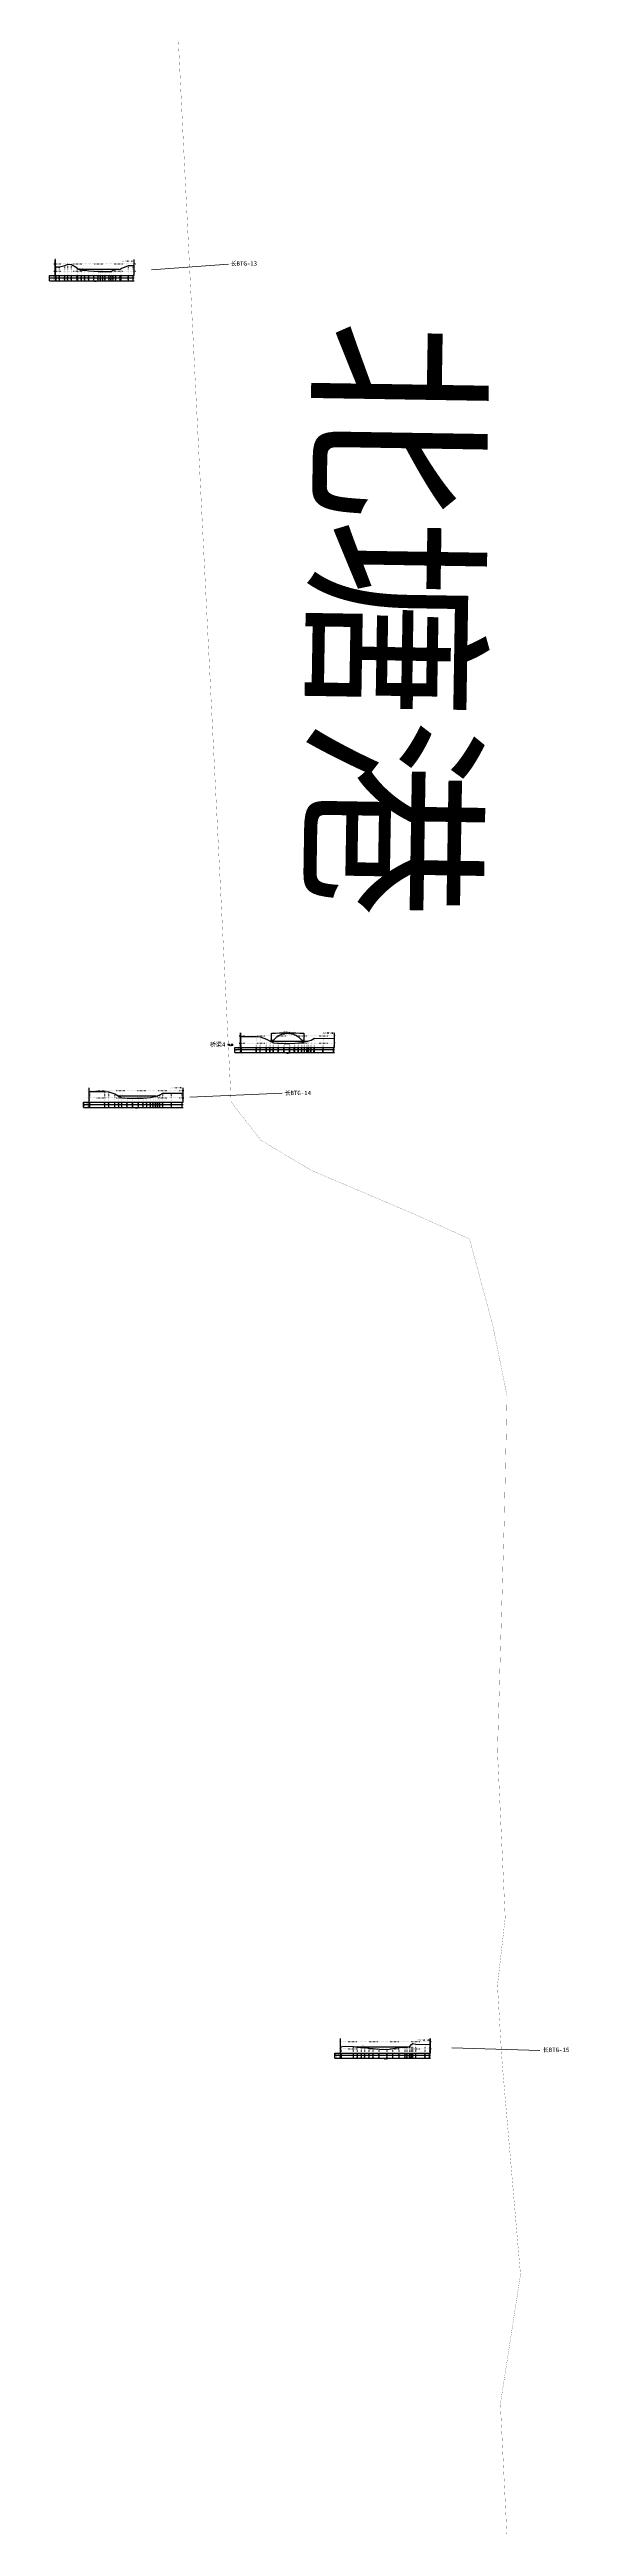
# Model space of a CAD drawing. Extents: x 490868 to 492093, y 3431194 to 3444784.
# Drawn here: x 491153 to 491508, y 3436290 to 3437989 of the extents above; entities that cross this region are included whole.
import ezdxf
from ezdxf.enums import TextEntityAlignment as Align

# ---------------------------------------------------------------- set-up
doc = ezdxf.new("R2010")
doc.units = 0
doc.header["$LTSCALE"] = 0.5
doc.linetypes.add('X4', pattern=[1.6, 0, -1.6])
doc.layers.get('0').update_dxf_attribs({"linetype": 'CONTINUOUS'})
for name, color, linetype in [('DMX', 1, 'CONTINUOUS'), ('zdm1', 2, 'CONTINUOUS'), ('ZDMT5', 3, 'CONTINUOUS'), ('断面线', 7, 'CONTINUOUS'), ('桥梁', 7, 'CONTINUOUS'), ('水位', 4, 'CONTINUOUS'), ('水工建筑物', 7, 'CONTINUOUS'), ('河道名称', 7, 'CONTINUOUS')]:
    doc.layers.add(name, color=color, linetype=linetype)
doc.layers.add('县级河道', color=12, linetype='CONTINUOUS', lineweight=60)
doc.layers.add('断面号', color=7, linetype='CONTINUOUS', lineweight=30)
doc.styles.add('HZ', font='rs.shx', dxfattribs={"width": 0.8, "bigfont": 'hztxt.shx'})
doc.styles.add('stxt', font='txt.shx', dxfattribs={"width": 0.8, "bigfont": 'hztxt.shx'})
doc.styles.add('宋体', font='')
doc.styles.add('微软雅黑', font='msyh.ttf')
doc.styles.get('宋体').set_extended_font_data('SimSun')

# ---------------------------------------------------------------- blocks, each defined once
blk = doc.blocks.new('0806042')
blk.add_lwpolyline([(-0.1, 0, 0.2, 0.2, 1), (0.1, 0, 0.2, 0.2, 1)], format="xyseb", close=True)

msp = doc.modelspace()

# ---------------------------------------------------------------- linework, layer by layer
at = {"layer": 'DMX', "linetype": 'Continuous', "flags": 128}
for points in [[(491157.3, 3437839.8), (491159.6, 3437839.7), (491163.2, 3437840.8), (491165.2, 3437841.7), (491167.9, 3437841.3), (491171.8, 3437839.1), (491172.2, 3437838.1), (491174.6, 3437837.5), (491176.9, 3437837.4), (491179.7, 3437837), (491183.2, 3437836.8), (491186.2, 3437836.7), (491187.6, 3437836.7), (491189.4, 3437836.7), (491191, 3437836.7), (491193.7, 3437836.7), (491195, 3437836.7), (491196.4, 3437837.6), (491198.3, 3437838), (491201.2, 3437838.2), (491201.9, 3437838.7), (491206.9, 3437840.6), (491210.2, 3437840.7)], [(491284.4, 3437311.9), (491294.6, 3437311.8), (491297.3, 3437311.6), (491301.5, 3437310.1), (491304.1, 3437308.6), (491306.3, 3437307.5), (491309.8, 3437307.3), (491313.7, 3437307.2), (491317.6, 3437307.2), (491320.9, 3437307.3), (491323.5, 3437307.5), (491325.9, 3437307.7), (491327.7, 3437308.2), (491329.4, 3437308.6), (491330.6, 3437309), (491332.2, 3437309.5), (491334.4, 3437310.7), (491340.4, 3437310.6), (491347.7, 3437310.8)], [(491180.5, 3437274.2), (491190.7, 3437274.1), (491193.4, 3437274), (491197.6, 3437272.5), (491200.2, 3437271), (491202.4, 3437269.9), (491205.9, 3437269.6), (491209.8, 3437269.5), (491213.7, 3437269.6), (491217, 3437269.6), (491219.6, 3437269.9), (491222, 3437270.1), (491223.8, 3437270.6), (491225.5, 3437270.9), (491226.7, 3437271.3), (491228.3, 3437271.9), (491230.5, 3437273), (491236.4, 3437273), (491243.8, 3437273.1)], [(491352.9, 3436619.5), (491361.3, 3436619.3), (491363.9, 3436618.8), (491366.7, 3436618.6), (491369, 3436618.5), (491372.1, 3436618.1), (491374.8, 3436617.8), (491378.9, 3436617.4), (491384.3, 3436617.2), (491388.3, 3436617.8), (491392.6, 3436618.6), (491396.6, 3436618.7), (491398.1, 3436618.8), (491399.8, 3436619.2), (491401, 3436620.6), (491401.9, 3436621.3), (491404.1, 3436620.9), (491410.5, 3436620.5), (491413.5, 3436620.7)]]:
    msp.add_lwpolyline(points, dxfattribs=at)
at = {"layer": 'zdm1', "linetype": 'Continuous'}
for p, q in [((491152.8, 3437833.8), (491157.3, 3437833.8)), ((491152.8, 3437830.3), (491152.8, 3437833.8)), ((491152.8, 3437832.3), (491210.7, 3437832.3)), ((491156.7, 3437833.8), (491156.7, 3437844.8)), ((491156.8, 3437833.8), (491156.8, 3437844.8)), ((491156.8, 3437830.3), (491156.8, 3437833.8)), ((491157.3, 3437833.8), (491210.7, 3437833.8)), ((491210.7, 3437833.8), (491210.7, 3437844.8)), ((491210.8, 3437833.8), (491210.8, 3437844.8)), ((491152.8, 3437830.3), (491210.7, 3437830.3)), ((491279.9, 3437304.4), (491284.4, 3437304.4)), ((491279.9, 3437300.9), (491279.9, 3437304.4)), ((491283.8, 3437304.4), (491283.8, 3437314.4)), ((491283.9, 3437304.4), (491283.9, 3437314.4)), ((491283.9, 3437300.9), (491283.9, 3437304.4)), ((491284.4, 3437304.4), (491348.2, 3437304.4)), ((491348.2, 3437304.4), (491348.2, 3437314.4)), ((491348.3, 3437304.4), (491348.3, 3437314.4)), ((491279.9, 3437302.9), (491348.2, 3437302.9)), ((491279.9, 3437300.9), (491348.2, 3437300.9)), ((491179.9, 3437266.8), (491179.9, 3437276.8)), ((491180, 3437266.8), (491180, 3437276.8)), ((491244.3, 3437266.8), (491244.3, 3437276.8)), ((491244.4, 3437266.8), (491244.4, 3437276.8)), ((491176, 3437266.8), (491180.5, 3437266.8)), ((491176, 3437263.3), (491176, 3437266.8)), ((491176, 3437265.3), (491244.3, 3437265.3)), ((491176, 3437263.3), (491244.3, 3437263.3)), ((491180, 3437263.3), (491180, 3437266.8)), ((491180.5, 3437266.8), (491244.3, 3437266.8)), ((491352.3, 3436614.7), (491352.3, 3436624.7)), ((491352.4, 3436614.7), (491352.4, 3436624.7)), ((491413.9, 3436614.7), (491413.9, 3436624.7)), ((491414, 3436614.7), (491414, 3436624.7)), ((491348.4, 3436614.7), (491352.9, 3436614.7)), ((491348.4, 3436611.2), (491348.4, 3436614.7)), ((491348.4, 3436613.2), (491414, 3436613.2)), ((491348.4, 3436611.2), (491414, 3436611.2)), ((491352.4, 3436611.2), (491352.4, 3436614.7)), ((491352.9, 3436614.7), (491414, 3436614.7))]:
    msp.add_line(p, q, dxfattribs=at)
at = {"layer": 'zdm1', "linetype": 'X4'}
for p, q in [((491155.8, 3437841.8), (491211.7, 3437841.8)), ((491155.8, 3437836.8), (491211.7, 3437836.8)), ((491282.9, 3437312.4), (491349.2, 3437312.4)), ((491282.9, 3437307.4), (491349.2, 3437307.4)), ((491179, 3437274.8), (491245.3, 3437274.8)), ((491179, 3437269.8), (491245.3, 3437269.8)), ((491351.4, 3436622.7), (491415, 3436622.7)), ((491351.4, 3436617.7), (491415, 3436617.7))]:
    msp.add_line(p, q, dxfattribs=at)
at = {"layer": 'zdm1', "linetype": 'Continuous', "flags": 128}
for points in [[(491156.8, 3437844.8, 0.1, 0.1, 0), (491156.8, 3437845.8, 0.1, 0.1, 0)], [(491156.8, 3437842.8, 0.1, 0.1, 0), (491156.8, 3437843.8, 0.1, 0.1, 0)], [(491156.8, 3437840.8, 0.1, 0.1, 0), (491156.8, 3437841.8, 0.1, 0.1, 0)], [(491156.8, 3437838.8, 0.1, 0.1, 0), (491156.8, 3437839.8, 0.1, 0.1, 0)], [(491156.8, 3437836.8, 0.1, 0.1, 0), (491156.8, 3437837.8, 0.1, 0.1, 0)], [(491156.8, 3437834.8, 0.1, 0.1, 0), (491156.8, 3437835.8, 0.1, 0.1, 0)], [(491210.7, 3437844.8, 0.1, 0.1, 0), (491210.7, 3437845.8, 0.1, 0.1, 0)], [(491210.7, 3437842.8, 0.1, 0.1, 0), (491210.7, 3437843.8, 0.1, 0.1, 0)], [(491210.7, 3437840.8, 0.1, 0.1, 0), (491210.7, 3437841.8, 0.1, 0.1, 0)], [(491210.7, 3437838.8, 0.1, 0.1, 0), (491210.7, 3437839.8, 0.1, 0.1, 0)], [(491210.7, 3437836.8, 0.1, 0.1, 0), (491210.7, 3437837.8, 0.1, 0.1, 0)], [(491210.7, 3437834.8, 0.1, 0.1, 0), (491210.7, 3437835.8, 0.1, 0.1, 0)], [(491283.9, 3437313.4, 0.1, 0.1, 0), (491283.9, 3437314.4, 0.1, 0.1, 0)], [(491283.9, 3437311.4, 0.1, 0.1, 0), (491283.9, 3437312.4, 0.1, 0.1, 0)], [(491283.9, 3437309.4, 0.1, 0.1, 0), (491283.9, 3437310.4, 0.1, 0.1, 0)], [(491283.9, 3437307.4, 0.1, 0.1, 0), (491283.9, 3437308.4, 0.1, 0.1, 0)], [(491283.9, 3437305.4, 0.1, 0.1, 0), (491283.9, 3437306.4, 0.1, 0.1, 0)], [(491348.2, 3437313.4, 0.1, 0.1, 0), (491348.2, 3437314.4, 0.1, 0.1, 0)], [(491348.2, 3437311.4, 0.1, 0.1, 0), (491348.2, 3437312.4, 0.1, 0.1, 0)], [(491348.2, 3437309.4, 0.1, 0.1, 0), (491348.2, 3437310.4, 0.1, 0.1, 0)], [(491348.2, 3437307.4, 0.1, 0.1, 0), (491348.2, 3437308.4, 0.1, 0.1, 0)], [(491348.2, 3437305.4, 0.1, 0.1, 0), (491348.2, 3437306.4, 0.1, 0.1, 0)], [(491180, 3437275.8, 0.1, 0.1, 0), (491180, 3437276.8, 0.1, 0.1, 0)], [(491180, 3437273.8, 0.1, 0.1, 0), (491180, 3437274.8, 0.1, 0.1, 0)], [(491180, 3437271.8, 0.1, 0.1, 0), (491180, 3437272.8, 0.1, 0.1, 0)], [(491180, 3437269.8, 0.1, 0.1, 0), (491180, 3437270.8, 0.1, 0.1, 0)], [(491244.3, 3437275.8, 0.1, 0.1, 0), (491244.3, 3437276.8, 0.1, 0.1, 0)], [(491244.3, 3437273.8, 0.1, 0.1, 0), (491244.3, 3437274.8, 0.1, 0.1, 0)], [(491244.3, 3437271.8, 0.1, 0.1, 0), (491244.3, 3437272.8, 0.1, 0.1, 0)], [(491244.3, 3437269.8, 0.1, 0.1, 0), (491244.3, 3437270.8, 0.1, 0.1, 0)], [(491180, 3437267.8, 0.1, 0.1, 0), (491180, 3437268.8, 0.1, 0.1, 0)], [(491244.3, 3437267.8, 0.1, 0.1, 0), (491244.3, 3437268.8, 0.1, 0.1, 0)], [(491352.4, 3436623.7, 0.1, 0.1, 0), (491352.4, 3436624.7, 0.1, 0.1, 0)], [(491414, 3436623.7, 0.1, 0.1, 0), (491414, 3436624.7, 0.1, 0.1, 0)], [(491352.4, 3436621.7, 0.1, 0.1, 0), (491352.4, 3436622.7, 0.1, 0.1, 0)], [(491352.4, 3436619.7, 0.1, 0.1, 0), (491352.4, 3436620.7, 0.1, 0.1, 0)], [(491352.4, 3436617.7, 0.1, 0.1, 0), (491352.4, 3436618.7, 0.1, 0.1, 0)], [(491352.4, 3436615.7, 0.1, 0.1, 0), (491352.4, 3436616.7, 0.1, 0.1, 0)], [(491414, 3436621.7, 0.1, 0.1, 0), (491414, 3436622.7, 0.1, 0.1, 0)], [(491414, 3436619.7, 0.1, 0.1, 0), (491414, 3436620.7, 0.1, 0.1, 0)], [(491414, 3436617.7, 0.1, 0.1, 0), (491414, 3436618.7, 0.1, 0.1, 0)], [(491414, 3436615.7, 0.1, 0.1, 0), (491414, 3436616.7, 0.1, 0.1, 0)]]:
    msp.add_lwpolyline(points, format="xyseb", dxfattribs=at)
at = {"layer": 'ZDMT5', "linetype": 'X4'}
for p, q in [((491157.3, 3437833.8), (491157.3, 3437839.8)), ((491159.6, 3437833.8), (491159.6, 3437839.7)), ((491163.2, 3437833.8), (491163.2, 3437840.8)), ((491165.2, 3437833.8), (491165.2, 3437841.7)), ((491167.9, 3437833.8), (491167.9, 3437841.3)), ((491171.8, 3437833.8), (491171.8, 3437839.1)), ((491172.2, 3437833.8), (491172.2, 3437838.1)), ((491174.6, 3437833.8), (491174.6, 3437837.5)), ((491176.9, 3437833.8), (491176.9, 3437837.4)), ((491179.7, 3437833.8), (491179.7, 3437837)), ((491183.2, 3437833.8), (491183.2, 3437836.8)), ((491186.2, 3437833.8), (491186.2, 3437836.7)), ((491187.6, 3437833.8), (491187.6, 3437836.7)), ((491189.4, 3437833.8), (491189.4, 3437836.7)), ((491191, 3437833.8), (491191, 3437836.7)), ((491193.7, 3437833.8), (491193.7, 3437836.7)), ((491195, 3437833.8), (491195, 3437836.7)), ((491196.4, 3437833.8), (491196.4, 3437837.6)), ((491198.3, 3437833.8), (491198.3, 3437838)), ((491201.2, 3437833.8), (491201.2, 3437838.2)), ((491201.9, 3437833.8), (491201.9, 3437838.7)), ((491206.9, 3437833.8), (491206.9, 3437840.6)), ((491210.2, 3437833.8), (491210.2, 3437840.7)), ((491284.4, 3437304.4), (491284.4, 3437311.9)), ((491294.6, 3437304.4), (491294.6, 3437311.8)), ((491297.3, 3437304.4), (491297.3, 3437311.6)), ((491301.5, 3437304.4), (491301.5, 3437310.1)), ((491304.1, 3437304.4), (491304.1, 3437308.6)), ((491306.3, 3437304.4), (491306.3, 3437307.5)), ((491309.8, 3437304.4), (491309.8, 3437307.3)), ((491313.7, 3437304.4), (491313.7, 3437307.2)), ((491317.6, 3437304.4), (491317.6, 3437307.2)), ((491320.9, 3437304.4), (491320.9, 3437307.3)), ((491323.5, 3437304.4), (491323.5, 3437307.5)), ((491325.9, 3437304.4), (491325.9, 3437307.7)), ((491327.7, 3437304.4), (491327.7, 3437308.2)), ((491329.4, 3437304.4), (491329.4, 3437308.6)), ((491330.6, 3437304.4), (491330.6, 3437309)), ((491332.2, 3437304.4), (491332.2, 3437309.5)), ((491334.4, 3437304.4), (491334.4, 3437310.7)), ((491340.4, 3437304.4), (491340.4, 3437310.6)), ((491347.7, 3437304.4), (491347.7, 3437310.8)), ((491180.5, 3437266.8), (491180.5, 3437274.2)), ((491190.7, 3437266.8), (491190.7, 3437274.1)), ((491193.4, 3437266.8), (491193.4, 3437274)), ((491197.6, 3437266.8), (491197.6, 3437272.5)), ((491200.2, 3437266.8), (491200.2, 3437271)), ((491202.4, 3437266.8), (491202.4, 3437269.9)), ((491219.6, 3437266.8), (491219.6, 3437269.9)), ((491222, 3437266.8), (491222, 3437270.1)), ((491223.8, 3437266.8), (491223.8, 3437270.6)), ((491225.5, 3437266.8), (491225.5, 3437270.9)), ((491226.7, 3437266.8), (491226.7, 3437271.3)), ((491228.3, 3437266.8), (491228.3, 3437271.9)), ((491230.5, 3437266.8), (491230.5, 3437273)), ((491236.4, 3437266.8), (491236.4, 3437273)), ((491243.8, 3437266.8), (491243.8, 3437273.1)), ((491205.9, 3437266.8), (491205.9, 3437269.6)), ((491209.8, 3437266.8), (491209.8, 3437269.5)), ((491213.7, 3437266.8), (491213.7, 3437269.6)), ((491217, 3437266.8), (491217, 3437269.6)), ((491352.9, 3436614.7), (491352.9, 3436619.5)), ((491361.3, 3436614.7), (491361.3, 3436619.3)), ((491363.9, 3436614.7), (491363.9, 3436618.8)), ((491366.7, 3436614.7), (491366.7, 3436618.6)), ((491369, 3436614.7), (491369, 3436618.5)), ((491372.1, 3436614.7), (491372.1, 3436618.1)), ((491374.8, 3436614.7), (491374.8, 3436617.8)), ((491378.9, 3436614.7), (491378.9, 3436617.4)), ((491384.3, 3436614.7), (491384.3, 3436617.2)), ((491388.3, 3436614.7), (491388.3, 3436617.8)), ((491392.6, 3436614.7), (491392.6, 3436618.6)), ((491396.6, 3436614.7), (491396.6, 3436618.7)), ((491398.1, 3436614.7), (491398.1, 3436618.8)), ((491399.8, 3436614.7), (491399.8, 3436619.2)), ((491401, 3436614.7), (491401, 3436620.6)), ((491401.9, 3436614.7), (491401.9, 3436621.3)), ((491404.1, 3436614.7), (491404.1, 3436620.9)), ((491410.5, 3436614.7), (491410.5, 3436620.5)), ((491413.5, 3436614.7), (491413.5, 3436620.7))]:
    msp.add_line(p, q, dxfattribs=at)
at = {"layer": 'ZDMT5', "linetype": 'Continuous'}
for p, q in [((491157.3, 3437830.3), (491157.3, 3437833.8)), ((491159.6, 3437830.3), (491159.6, 3437833.8)), ((491163.2, 3437830.3), (491163.2, 3437833.8)), ((491165.2, 3437830.3), (491165.2, 3437833.8)), ((491167.9, 3437830.3), (491167.9, 3437833.8)), ((491171.8, 3437830.3), (491171.8, 3437833.8)), ((491172.2, 3437830.3), (491172.2, 3437833.8)), ((491174.6, 3437830.3), (491174.6, 3437833.8)), ((491176.9, 3437830.3), (491176.9, 3437833.8)), ((491179.7, 3437830.3), (491179.7, 3437833.8)), ((491183.2, 3437830.3), (491183.2, 3437833.8)), ((491186.2, 3437830.3), (491186.2, 3437833.8)), ((491187.6, 3437830.3), (491187.6, 3437833.8)), ((491189.4, 3437830.3), (491189.4, 3437833.8)), ((491191, 3437830.3), (491191, 3437833.8)), ((491193.7, 3437830.3), (491193.7, 3437833.8)), ((491195, 3437830.3), (491195, 3437833.8)), ((491196.4, 3437830.3), (491196.4, 3437833.8)), ((491198.3, 3437830.3), (491198.3, 3437833.8)), ((491201.2, 3437830.3), (491201.2, 3437833.8)), ((491201.9, 3437830.3), (491201.9, 3437833.8)), ((491206.9, 3437830.3), (491206.9, 3437833.8)), ((491210.2, 3437830.3), (491210.2, 3437833.8)), ((491284.4, 3437300.9), (491284.4, 3437304.4)), ((491294.6, 3437300.9), (491294.6, 3437304.4)), ((491297.3, 3437300.9), (491297.3, 3437304.4)), ((491301.5, 3437300.9), (491301.5, 3437304.4)), ((491304.1, 3437300.9), (491304.1, 3437304.4)), ((491306.3, 3437300.9), (491306.3, 3437304.4)), ((491309.8, 3437300.9), (491309.8, 3437304.4)), ((491313.7, 3437300.9), (491313.7, 3437304.4)), ((491317.6, 3437300.9), (491317.6, 3437304.4)), ((491320.9, 3437300.9), (491320.9, 3437304.4)), ((491323.5, 3437300.9), (491323.5, 3437304.4)), ((491325.9, 3437300.9), (491325.9, 3437304.4)), ((491327.7, 3437300.9), (491327.7, 3437304.4)), ((491329.4, 3437300.9), (491329.4, 3437304.4)), ((491330.6, 3437300.9), (491330.6, 3437304.4)), ((491332.2, 3437300.9), (491332.2, 3437304.4)), ((491334.4, 3437300.9), (491334.4, 3437304.4)), ((491340.4, 3437300.9), (491340.4, 3437304.4)), ((491347.7, 3437300.9), (491347.7, 3437304.4)), ((491180.5, 3437263.3), (491180.5, 3437266.8)), ((491190.7, 3437263.3), (491190.7, 3437266.8)), ((491193.4, 3437263.3), (491193.4, 3437266.8)), ((491197.6, 3437263.3), (491197.6, 3437266.8)), ((491200.2, 3437263.3), (491200.2, 3437266.8)), ((491202.4, 3437263.3), (491202.4, 3437266.8)), ((491205.9, 3437263.3), (491205.9, 3437266.8)), ((491209.8, 3437263.3), (491209.8, 3437266.8)), ((491213.7, 3437263.3), (491213.7, 3437266.8)), ((491217, 3437263.3), (491217, 3437266.8)), ((491219.6, 3437263.3), (491219.6, 3437266.8)), ((491222, 3437263.3), (491222, 3437266.8)), ((491223.8, 3437263.3), (491223.8, 3437266.8)), ((491225.5, 3437263.3), (491225.5, 3437266.8)), ((491226.7, 3437263.3), (491226.7, 3437266.8)), ((491228.3, 3437263.3), (491228.3, 3437266.8)), ((491230.5, 3437263.3), (491230.5, 3437266.8)), ((491236.4, 3437263.3), (491236.4, 3437266.8)), ((491243.8, 3437263.3), (491243.8, 3437266.8)), ((491352.9, 3436611.2), (491352.9, 3436614.7)), ((491361.3, 3436611.2), (491361.3, 3436614.7)), ((491363.9, 3436611.2), (491363.9, 3436614.7)), ((491366.7, 3436611.2), (491366.7, 3436614.7)), ((491369, 3436611.2), (491369, 3436614.7)), ((491372.1, 3436611.2), (491372.1, 3436614.7)), ((491374.8, 3436611.2), (491374.8, 3436614.7)), ((491378.9, 3436611.2), (491378.9, 3436614.7)), ((491384.3, 3436611.2), (491384.3, 3436614.7)), ((491388.3, 3436611.2), (491388.3, 3436614.7)), ((491392.6, 3436611.2), (491392.6, 3436614.7)), ((491396.6, 3436611.2), (491396.6, 3436614.7)), ((491398.1, 3436611.2), (491398.1, 3436614.7)), ((491399.8, 3436611.2), (491399.8, 3436614.7)), ((491401, 3436611.2), (491401, 3436614.7)), ((491401.9, 3436611.2), (491401.9, 3436614.7)), ((491404.1, 3436611.2), (491404.1, 3436614.7)), ((491410.5, 3436611.2), (491410.5, 3436614.7)), ((491413.5, 3436611.2), (491413.5, 3436614.7))]:
    msp.add_line(p, q, dxfattribs=at)
at = {"layer": '县级河道', "lineweight": 0, "const_width": 0.1}
for points in [[(491371.8, 3438392.1), (491370.5, 3438324.7), (491361.7, 3438285.4), (491246.6, 3438075.8), (491238.7, 3438043.9), (491248.8, 3437839.8)], [(491248.8, 3437839.8), (491277.1, 3437271.5)], [(491277.1, 3437271.5), (491277.3, 3437266.9), (491297.9, 3437240.6), (491332.3, 3437220.1), (491402.4, 3437190.3), (491440.8, 3437173.1), (491456.7, 3437114.2), (491466.6, 3437065.3), (491464.6, 3436978), (491460, 3436821.9), (491465.3, 3436707.5), (491460, 3436661.1), (491462.6, 3436617.2)], [(491462.6, 3436617.2), (491463.3, 3436606.9), (491475.8, 3436462.7), (491462, 3436374.1), (491469.3, 3436226.7), (491492.5, 3436043.9)]]:
    msp.add_lwpolyline(points, dxfattribs=at)
at = {"layer": '断面线', "color": 3, "lineweight": 0}
for points in [[(491222.7, 3437837.8, 3.9), (491275.5, 3437841.7, 3)], [(491249, 3437270.2, 3.4), (491312.3, 3437273, 4.5)], [(491428.6, 3436618.2, 3), (491489.1, 3436616.4, 1.7)]]:
    msp.add_polyline3d(points, dxfattribs=at)
at = {"layer": '桥梁', "linetype": 'Continuous'}
msp.add_lwpolyline([(491327.1, 3437314.1), (491327.1, 3437309.1), (491326.1, 3437309.1, 0.485), (491306.1, 3437309.1), (491305.1, 3437309.1), (491305.1, 3437314.1, -0.036364)], format="xyb", close=True, dxfattribs=at)
at = {"layer": '水位', "linetype": 'Continuous'}
for p, q in [((491172.2, 3437838.1), (491200.2, 3437838.1)), ((491304, 3437308.7), (491329.9, 3437308.7)), ((491200.1, 3437271.1), (491225.9, 3437271.1)), ((491362.9, 3436619), (491398.9, 3436619))]:
    msp.add_line(p, q, dxfattribs=at)

# ---------------------------------------------------------------- block references
at = {"layer": '水工建筑物', "linetype": 'Continuous'}
ref = msp.add_blockref('0806042', (491276.7, 3437305.7, 10), dxfattribs=dict(at, xscale=0.5, yscale=0.5, zscale=0.5))
ref.add_attrib('DAIMA', '桥梁4', dxfattribs={"layer": '0', "color": 2, "linetype": 'Continuous', "height": 0.25, "style": 'stxt', "width": 0.8}).set_placement((491276.7, 3437305.6, 10), align=Align.TOP_CENTER)
ref.add_attrib('ZS', '10', dxfattribs={"layer": '0', "linetype": 'Continuous', "height": 1, "style": 'stxt', "width": 0.8}).set_placement((491276.3, 3437305.7, 10), align=Align.RIGHT)
ref.add_attrib('XS', '00', (491277.1, 3437305.7, 10), dxfattribs={"layer": '0', "linetype": 'Continuous', "height": 1, "style": 'stxt', "width": 0.8})

# ---------------------------------------------------------------- texts
at = {"layer": 'zdm1', "linetype": 'Continuous', "style": 'HZ', "width": 0.8}
for s, height, p in [('地 面 高 程', 0.6, (491154.8, 3437833.1)), ('里    程', 0.6, (491154.8, 3437831.3)), ('长BTG-13', 0.4, (491183.7, 3437829.9)), ('地 面 高 程', 0.6, (491281.9, 3437303.7)), ('里    程', 0.6, (491281.9, 3437301.9)), ('长BTG-14', 0.4, (491316.1, 3437300.5)), ('地 面 高 程', 0.6, (491178, 3437266)), ('里    程', 0.6, (491178, 3437264.3)), ('长BTG-14', 0.4, (491212.2, 3437262.9)), ('地 面 高 程', 0.6, (491350.4, 3436614)), ('里    程', 0.6, (491350.4, 3436612.2)), ('长BTG-15', 0.4, (491383.2, 3436610.8))]:
    msp.add_text(s, height=height, dxfattribs=at).set_placement(p, align=Align.MIDDLE)
for s, p in [('5', (491156.7, 3437841.8)), ('0', (491156.7, 3437836.8)), ('5', (491283.8, 3437312.4)), ('0', (491283.8, 3437307.4)), ('5', (491179.9, 3437274.8)), ('0', (491179.9, 3437269.8)), ('5', (491352.3, 3436622.7)), ('0', (491352.3, 3436617.7))]:
    msp.add_text(s, height=0.3, dxfattribs=at).set_placement(p, align=Align.BOTTOM_RIGHT)
for s, p in [('5', (491210.8, 3437841.8)), ('0', (491210.8, 3437836.8)), ('5', (491348.3, 3437312.4)), ('0', (491348.3, 3437307.4)), ('5', (491244.4, 3437274.8)), ('0', (491244.4, 3437269.8)), ('5', (491414.1, 3436622.7)), ('0', (491414.1, 3436617.7))]:
    msp.add_text(s, height=0.3, dxfattribs=at).set_placement(p)
at = {"layer": 'ZDMT5', "linetype": 'Continuous', "style": 'HZ', "width": 0.8}
for s, p in [('2.99', (491157.2, 3437833.1)), ('0+000.0', (491157.2, 3437831.3)), ('2.92', (491159.6, 3437833.1)), ('0+002.4', (491159.6, 3437831.3)), ('4.02', (491163.2, 3437833.1)), ('0+006.0', (491163.2, 3437831.3)), ('4.90', (491165.2, 3437833.1)), ('0+008.0', (491165.2, 3437831.3)), ('4.49', (491167.8, 3437833.1)), ('0+010.6', (491167.8, 3437831.3)), ('2.25', (491171.7, 3437833.1)), ('0+014.5', (491171.7, 3437831.3)), ('1.28', (491172.1, 3437833.1)), ('0+014.9', (491172.1, 3437831.3)), ('0.67', (491174.6, 3437833.1)), ('0+017.4', (491174.6, 3437831.3)), ('0.58', (491176.9, 3437833.1)), ('0+019.7', (491176.9, 3437831.3)), ('0.15', (491179.6, 3437833.1)), ('0+022.4', (491179.6, 3437831.3)), ('0.02', (491183.2, 3437833.1)), ('0+026.0', (491183.2, 3437831.3)), ('-0.08', (491186.1, 3437833.1)), ('0+028.9', (491186.1, 3437831.3)), ('-0.12', (491187.6, 3437833.1)), ('0+030.4', (491187.6, 3437831.3)), ('-0.09', (491189.3, 3437833.1)), ('0+032.1', (491189.3, 3437831.3)), ('-0.12', (491190.9, 3437833.1)), ('0+033.7', (491190.9, 3437831.3)), ('-0.08', (491193.7, 3437833.1)), ('0+036.5', (491193.7, 3437831.3)), ('-0.12', (491194.9, 3437833.1)), ('0+037.7', (491194.9, 3437831.3)), ('0.82', (491196.4, 3437833.1)), ('0+039.2', (491196.4, 3437831.3)), ('1.20', (491198.2, 3437833.1)), ('0+041.0', (491198.2, 3437831.3)), ('1.38', (491201.2, 3437833.1)), ('0+044.0', (491201.2, 3437831.3)), ('1.83', (491201.8, 3437833.1)), ('0+044.6', (491201.8, 3437831.3)), ('3.78', (491206.9, 3437833.1)), ('0+049.7', (491206.9, 3437831.3)), ('3.88', (491210.2, 3437833.1)), ('0+053.0', (491210.2, 3437831.3)), ('4.45', (491284.3, 3437303.7)), ('4.38', (491294.6, 3437303.7)), ('4.23', (491297.3, 3437303.7)), ('2.70', (491301.5, 3437303.7)), ('1.23', (491304.1, 3437303.7)), ('0.10', (491306.2, 3437303.7)), ('-0.16', (491309.8, 3437303.7)), ('-0.23', (491313.6, 3437303.7)), ('-0.18', (491317.6, 3437303.7)), ('-0.12', (491320.8, 3437303.7)), ('0.09', (491323.4, 3437303.7)), ('0.29', (491325.8, 3437303.7)), ('0.80', (491327.7, 3437303.7)), ('1.17', (491329.3, 3437303.7)), ('1.54', (491330.6, 3437303.7)), ('2.09', (491332.1, 3437303.7)), ('3.24', (491334.3, 3437303.7)), ('3.19', (491340.3, 3437303.7)), ('3.35', (491347.7, 3437303.7)), ('0+000.0', (491284.3, 3437301.9)), ('0+010.2', (491294.6, 3437301.9)), ('0+013.0', (491297.3, 3437301.9)), ('0+017.1', (491301.5, 3437301.9)), ('0+019.7', (491304.1, 3437301.9)), ('0+021.9', (491306.2, 3437301.9)), ('0+025.4', (491309.8, 3437301.9)), ('0+029.3', (491313.6, 3437301.9)), ('0+033.2', (491317.6, 3437301.9)), ('0+036.5', (491320.8, 3437301.9)), ('0+039.1', (491323.4, 3437301.9)), ('0+041.5', (491325.8, 3437301.9)), ('0+043.3', (491327.7, 3437301.9)), ('0+045.0', (491329.3, 3437301.9)), ('0+046.2', (491330.6, 3437301.9)), ('0+047.8', (491332.1, 3437301.9)), ('0+050.0', (491334.3, 3437301.9)), ('0+056.0', (491340.3, 3437301.9)), ('0+063.3', (491347.7, 3437301.9)), ('4.45', (491180.4, 3437266)), ('0+000.0', (491180.4, 3437264.3)), ('4.38', (491190.7, 3437266)), ('0+010.2', (491190.7, 3437264.3)), ('4.23', (491193.4, 3437266)), ('0+013.0', (491193.4, 3437264.3)), ('2.70', (491197.6, 3437266)), ('0+017.1', (491197.6, 3437264.3)), ('1.23', (491200.2, 3437266)), ('0+019.7', (491200.2, 3437264.3)), ('0.10', (491202.3, 3437266)), ('0+021.9', (491202.3, 3437264.3)), ('-0.16', (491205.9, 3437266)), ('0+025.4', (491205.9, 3437264.3)), ('-0.23', (491209.7, 3437266)), ('0+029.3', (491209.7, 3437264.3)), ('-0.18', (491213.7, 3437266)), ('0+033.2', (491213.7, 3437264.3)), ('-0.12', (491216.9, 3437266)), ('0+036.5', (491216.9, 3437264.3)), ('0.09', (491219.5, 3437266)), ('0+039.1', (491219.5, 3437264.3)), ('0.29', (491221.9, 3437266)), ('0+041.5', (491221.9, 3437264.3)), ('0.80', (491223.7, 3437266)), ('0+043.3', (491223.7, 3437264.3)), ('1.17', (491225.4, 3437266)), ('0+045.0', (491225.4, 3437264.3)), ('1.54', (491226.7, 3437266)), ('0+046.2', (491226.7, 3437264.3)), ('2.09', (491228.2, 3437266)), ('0+047.8', (491228.2, 3437264.3)), ('3.24', (491230.4, 3437266)), ('0+050.0', (491230.4, 3437264.3)), ('3.19', (491236.4, 3437266)), ('0+056.0', (491236.4, 3437264.3)), ('3.35', (491243.8, 3437266)), ('0+063.3', (491243.8, 3437264.3)), ('1.74', (491352.8, 3436614)), ('0+000.0', (491352.8, 3436612.2)), ('1.62', (491361.3, 3436614)), ('0+008.4', (491361.3, 3436612.2)), ('1.03', (491363.9, 3436614)), ('0+011.0', (491363.9, 3436612.2)), ('0.83', (491366.7, 3436614)), ('0+013.9', (491366.7, 3436612.2)), ('0.78', (491368.9, 3436614)), ('0+016.1', (491368.9, 3436612.2)), ('0.42', (491372, 3436614)), ('0+019.2', (491372, 3436612.2)), ('0.11', (491374.7, 3436614)), ('0+021.9', (491374.7, 3436612.2)), ('-0.29', (491378.8, 3436614)), ('0+026.0', (491378.8, 3436612.2)), ('-0.54', (491384.3, 3436614)), ('0+031.5', (491384.3, 3436612.2)), ('0.12', (491388.3, 3436614)), ('0+035.4', (491388.3, 3436612.2)), ('0.83', (491392.6, 3436614)), ('0+039.8', (491392.6, 3436612.2)), ('1.00', (491396.6, 3436614)), ('0+043.8', (491396.6, 3436612.2)), ('1.05', (491398, 3436614)), ('0+045.2', (491398, 3436612.2)), ('1.50', (491399.8, 3436614)), ('0+047.0', (491399.8, 3436612.2)), ('2.88', (491401, 3436614)), ('0+048.2', (491401, 3436612.2)), ('3.55', (491401.8, 3436614)), ('0+049.0', (491401.8, 3436612.2)), ('3.15', (491404.1, 3436614)), ('0+051.3', (491404.1, 3436612.2)), ('2.79', (491410.4, 3436614)), ('0+057.6', (491410.4, 3436612.2)), ('3.02', (491413.4, 3436614)), ('0+060.6', (491413.4, 3436612.2))]:
    msp.add_text(s, height=0.3, rotation=90, dxfattribs=at).set_placement(p, align=Align.BOTTOM_CENTER)
for p in [(491209.7, 3437843.3), (491347.2, 3437313.9), (491243.3, 3437276.3), (491413, 3436623.2)]:
    msp.add_text('比例尺:  横向 1:1  纵向 1:1', height=0.5, dxfattribs=at).set_placement(p, align=Align.BOTTOM_RIGHT)
at = {"layer": '断面号', "color": 5, "linetype": 'Continuous', "style": '宋体'}
for s, p in [('长BTG-13', (491286, 3437840.6)), ('长BTG-14', (491323, 3437271.7)), ('长BTG-15', (491500.1, 3436615.4))]:
    msp.add_text(s, height=3, dxfattribs=at).set_placement(p, align=Align.CENTER)
msp.add_text('桥梁4', height=3, dxfattribs=at).set_placement((491268, 3437306.5), align=Align.MIDDLE)
at = {"layer": '桥梁', "color": 6, "linetype": 'Continuous', "style": '宋体'}
for s, p in [('桥底板高6.57', (491315.4, 3437313.2)), ('桥顶板高7.12', (491315.5, 3437315.1))]:
    msp.add_text(s, height=0.5, dxfattribs=at).set_placement(p, align=Align.MIDDLE)
at = {"layer": '水位', "linetype": 'Continuous', "style": '宋体'}
for s, p in [('水位 1.32', (491175.7, 3437838.3)), ('水位 1.31', (491307.3, 3437309)), ('水位 1.31', (491203.4, 3437271.3)), ('水位 1.26', (491370.3, 3436619.2))]:
    msp.add_text(s, height=0.5, dxfattribs=at).set_placement(p, align=Align.BOTTOM_RIGHT)
at = {"layer": '河道名称', "color": 7, "style": '微软雅黑'}
msp.add_text('北塘港', height=100, rotation=269.0665, dxfattribs=at).set_placement((491339.3, 3437599.4), align=Align.CENTER)

doc.saveas('drawing.dxf')
